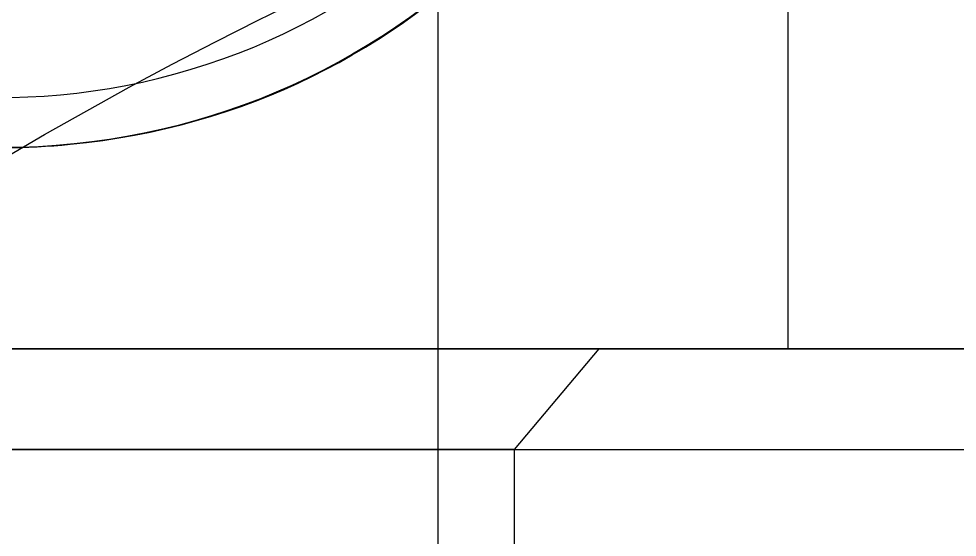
# Model space of a CAD drawing. Header units: inches. Extents: x -3.4 to 11, y -3.7 to 6.8.
# Drawn here: x -0.7939 to -0.4266, y 1.2087 to 1.4115 of the extents above; entities that cross this region are included whole.
import ezdxf

# ---------------------------------------------------------------- set-up
doc = ezdxf.new("R2010")
doc.units = ezdxf.units.IN
doc.header["$MEASUREMENT"] = 0
for name, color, linetype in [('3', 7, 'Continuous'), ('4', 7, 'Continuous'), ('47', 7, 'Continuous'), ('49', 7, 'Continuous')]:
    doc.layers.add(name, color=color, linetype=linetype)

# ---------------------------------------------------------------- blocks, each defined once
blk = doc.blocks.new('50mm 5972K129_BALL BEARING')
at = {"layer": '3', "color": 0}
for p, q in [((-44, 0, -10), (-45, 0, -9)), ((-45, 0, -9), (-45, 0, 9))]:
    blk.add_line(p, q, dxfattribs=at)
at = {"layer": '3', "color": 0, "extrusion": (-5.21066e-78, -6.98296e-15, -1)}
for centre, radius in [((0, 0, 9), 45), ((0, 0, 10), 38.0769)]:
    blk.add_arc(centre, radius, 0, 180, dxfattribs=at)
at = {"layer": '3', "color": 0}
for centre, radius, start, end in [((0, 0, -10), 44, 0, 180), ((0, 0, -9), 45, 180, 0), ((0, 0, -10), 44, 180, 0)]:
    blk.add_arc(centre, radius, start, end, dxfattribs=at)
at = {"layer": '4', "color": 0}
blk.add_arc((0, 0, -10), 31.9231, 0, 180, dxfattribs=at)
blk = doc.blocks.new('motor mount_v6_torque arm')
at = {"layer": '47', "color": 0}
for p, q in [((-1, 52), (-1, 29.9833)), ((1, 29.9833), (1, 52)), ((19.0232, 35.1869), (19.0232, 35.1869, 18))]:
    blk.add_line(p, q, dxfattribs=at)
for centre, radius, start, end in [((-44.3333, 52), 28.3333, 310.44972, 0), ((28.1129, 52), 19.1129, 180, 241.60289), ((0, 0), 40, 281.08862, 61.60289)]:
    blk.add_arc(centre, radius, start, end, dxfattribs=at)
at = {"layer": '47', "color": 0, "extrusion": (1, 8.86403e-17, 6.12323e-17)}
blk.add_arc((43, 9, 9), 7, 180, 0, dxfattribs=at)
at = {"layer": '47', "color": 0}
blk.add_open_spline([(9.1049, 50, 9), (9.1049, 50, 7.987), (9.125, 49.7763, 6.9778), (9.2426, 48.9348, 5.1547), (9.3436, 48.3103, 4.3326), (9.7034, 46.8046, 3.0411), (9.9631, 45.9302, 2.5722), (10.6767, 44.1109, 2.0237), (11.1199, 43.1934, 1.9483), (12.6516, 40.5843, 2.2016), (13.9091, 39.1039, 2.9631), (15.7362, 37.412, 4.707), (16.3268, 36.9416, 5.3821), (17.2991, 36.2288, 7.014), (17.6581, 36, 7.9756), (17.6581, 36, 9)], degree=3, knots=[0, 0, 0, 0, 0.125, 0.125, 0.25, 0.25, 0.375, 0.375, 0.5, 0.5, 0.75, 0.75, 0.875, 0.875, 1, 1, 1, 1], dxfattribs=at)
blk = doc.blocks.new('m8x30mm')
at = {"layer": '49', "color": 0, "extrusion": (1, -1.87486e-17, -7.0442e-15)}
for centre in [(0, 0, 0.5333), (0, 0, 7.4667)]:
    blk.add_arc(centre, 6.5, 90, 270, dxfattribs=at)
at = {"layer": '49', "color": 0, "extrusion": (-1, 1.87486e-17, 6.12323e-17)}
blk.add_arc((0, 0, -8), 5.5762, 270, 90, dxfattribs=at)

msp = doc.modelspace()

# ---------------------------------------------------------------- linework, layer by layer
at = {"color": 0}
msp.add_line((-0.62992, 2.04724, 0.70866), (-0.62992, 0.9991, 0.70866), dxfattribs=at)
msp.add_circle((0, 0), 1.5748, dxfattribs=at)
for centre, radius, start, end in [((-1.74541, 2.04724), 1.11549, 310.44972, 0), ((0, 0), 1.77165, 91.27334, 88.72666)]:
    msp.add_arc(centre, radius, start, end, dxfattribs=at)

# ---------------------------------------------------------------- block references
at = {"color": 0, "extrusion": (0, 1, 0), "xscale": 0.03937007874015748, "yscale": 0.03937007874015748, "zscale": 0.03937007874015748, "rotation": 270}
msp.add_blockref('motor mount_v6_torque arm', (-0.8925, 2.44022, 1.28236), dxfattribs=at)
at = {"color": 0, "extrusion": (-0.970855, -0.239666, 0), "xscale": 0.03937007874015747, "yscale": 0.03937007874015747, "zscale": 0.03937007874015747, "rotation": 90}
msp.add_blockref('m8x30mm', (-1.78082, 1.77093, 0.38483), dxfattribs=at)
at = {"color": 0, "extrusion": (0, -1, 0), "xscale": 0.03937007874015748, "yscale": 0.03937007874015748, "zscale": 0.03937007874015748, "rotation": 32.60144412719835}
msp.add_blockref('50mm 5972K129_BALL BEARING', (0.8925, 2.44022, -0.88866), dxfattribs=at)

doc.saveas('drawing.dxf')
